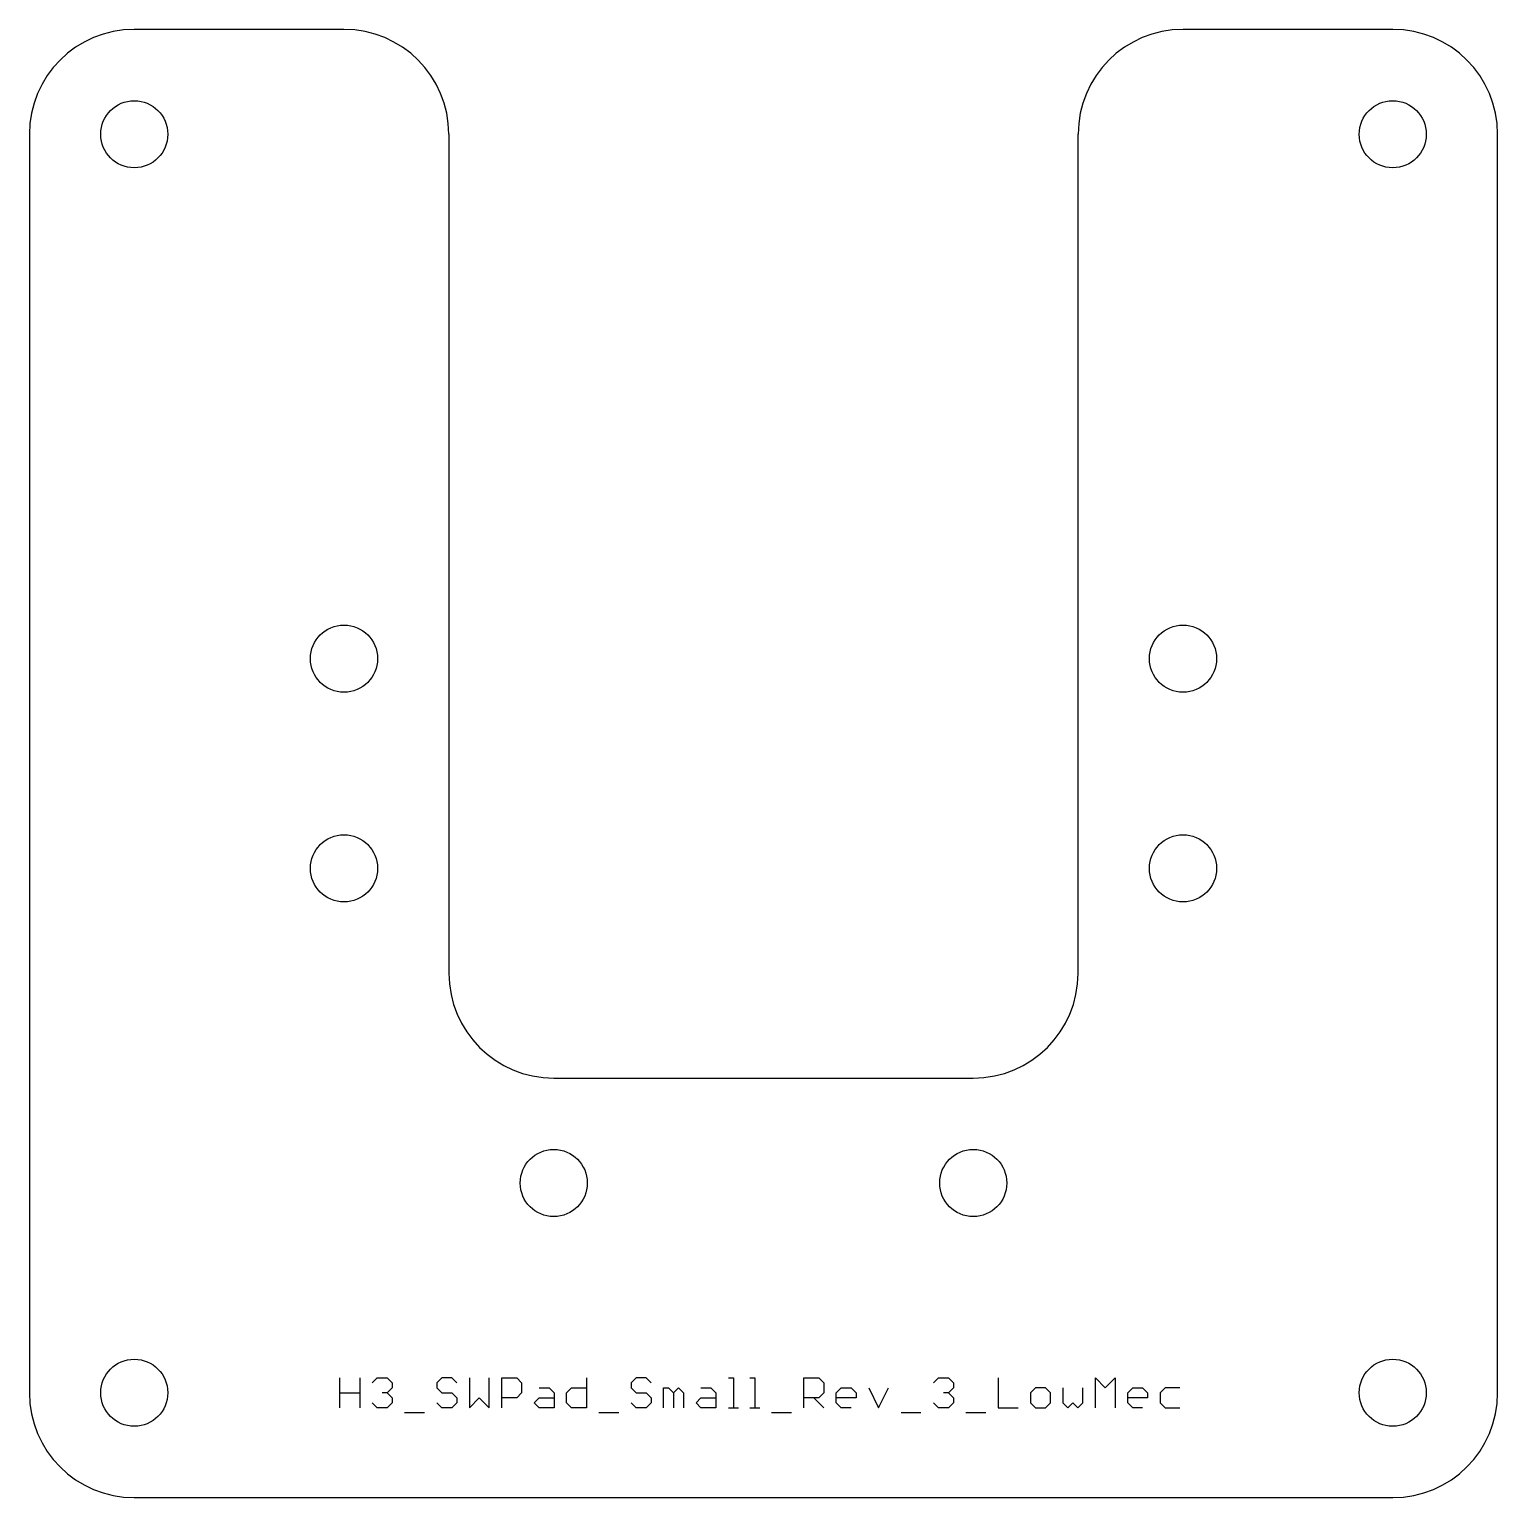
# Model space of a CAD drawing. Extents: x 0 to 70, y 0 to 70.
import ezdxf

# ---------------------------------------------------------------- set-up
doc = ezdxf.new("R2010")
doc.units = 0
doc.layers.add('112', color=22, linetype='CONTINUOUS')
doc.layers.add('20', color=178, linetype='CONTINUOUS')

msp = doc.modelspace()

# ---------------------------------------------------------------- linework, layer by layer
at = {"layer": '112'}
for p, q in [((14.8028, 4.2888), (14.8028, 5.7124)), ((15.7519, 5.7124), (15.7519, 4.2888)), ((16.3464, 5.4751), (16.5837, 5.7124)), ((16.5837, 5.7124), (17.0583, 5.7124)), ((17.0583, 5.7124), (17.2955, 5.4751)), ((19.6709, 5.7124), (19.4337, 5.4751)), ((20.1455, 5.7124), (19.6709, 5.7124)), ((20.3827, 5.4751), (20.1455, 5.7124)), ((20.9773, 5.7124), (20.9773, 4.2888)), ((21.9263, 4.2888), (21.9263, 5.7124)), ((22.5209, 4.2888), (22.5209, 5.7124)), ((22.5209, 5.7124), (23.2327, 5.7124)), ((23.2327, 5.7124), (23.4699, 5.4751)), ((26.5572, 5.7124), (26.5572, 4.2888)), ((28.9326, 5.7124), (28.6953, 5.4751)), ((29.4071, 5.7124), (28.9326, 5.7124)), ((29.6444, 5.4751), (29.4071, 5.7124)), ((33.3261, 5.7124), (33.5634, 5.7124)), ((33.5634, 5.7124), (33.5634, 4.2888)), ((34.3552, 5.7124), (34.5924, 5.7124)), ((34.5924, 5.7124), (34.5924, 4.2888)), ((36.9279, 4.2888), (36.9279, 5.7124)), ((36.9279, 5.7124), (37.6397, 5.7124)), ((37.6397, 5.7124), (37.8769, 5.4751)), ((43.1023, 5.4751), (43.3396, 5.7124)), ((43.3396, 5.7124), (43.8141, 5.7124)), ((43.8141, 5.7124), (44.0514, 5.4751)), ((46.1895, 5.7124), (46.1895, 4.2888)), ((50.8203, 4.2888), (50.8203, 5.7124)), ((50.8203, 5.7124), (51.2949, 5.2379)), ((51.2949, 5.2379), (51.7694, 5.7124)), ((51.7694, 5.7124), (51.7694, 4.2888)), ((14.8028, 5.0006), (15.7519, 5.0006)), ((17.0583, 5.0006), (16.821, 5.0006)), ((17.2955, 5.2379), (17.0583, 5.0006)), ((17.0583, 5.0006), (17.2955, 4.7633)), ((17.2955, 5.4751), (17.2955, 5.2379)), ((19.4337, 5.4751), (19.4337, 5.2379)), ((19.4337, 5.2379), (19.6709, 5.0006)), ((19.6709, 5.0006), (20.1455, 5.0006)), ((20.1455, 5.0006), (20.3827, 4.7633)), ((23.4699, 5.0006), (23.2327, 4.7633)), ((23.4699, 5.4751), (23.4699, 5.0006)), ((24.3017, 5.2379), (24.7763, 5.2379)), ((24.7763, 5.2379), (25.0136, 5.0006)), ((25.0136, 5.0006), (25.0136, 4.2888)), ((25.6081, 5.0006), (25.8453, 5.2379)), ((25.6081, 4.5261), (25.6081, 5.0006)), ((25.8453, 5.2379), (26.5572, 5.2379)), ((28.6953, 5.4751), (28.6953, 5.2379)), ((28.6953, 5.2379), (28.9326, 5.0006)), ((28.9326, 5.0006), (29.4071, 5.0006)), ((29.4071, 5.0006), (29.6444, 4.7633)), ((30.2389, 4.2888), (30.2389, 5.2379)), ((30.2389, 5.2379), (30.4762, 5.2379)), ((30.4762, 5.2379), (30.7134, 5.0006)), ((30.7134, 5.0006), (30.9507, 5.2379)), ((30.7134, 5.0006), (30.7134, 4.2888)), ((30.9507, 5.2379), (31.188, 5.0006)), ((31.188, 5.0006), (31.188, 4.2888)), ((32.0198, 5.2379), (32.4943, 5.2379)), ((32.4943, 5.2379), (32.7316, 5.0006)), ((32.7316, 5.0006), (32.7316, 4.2888)), ((37.8769, 5.0006), (37.6397, 4.7633)), ((37.8769, 5.4751), (37.8769, 5.0006)), ((38.4715, 5.0006), (38.7087, 5.2379)), ((38.4715, 4.5261), (38.4715, 5.0006)), ((38.7087, 5.2379), (39.1833, 5.2379)), ((39.1833, 5.2379), (39.4205, 5.0006)), ((39.4205, 5.0006), (39.4205, 4.7633)), ((40.0151, 5.2379), (40.4896, 4.2888)), ((40.4896, 4.2888), (40.9641, 5.2379)), ((43.8141, 5.0006), (43.5768, 5.0006)), ((44.0514, 5.2379), (43.8141, 5.0006)), ((43.8141, 5.0006), (44.0514, 4.7633)), ((44.0514, 5.4751), (44.0514, 5.2379)), ((47.9704, 5.2379), (47.7331, 5.0006)), ((47.7331, 5.0006), (47.7331, 4.5261)), ((48.4449, 5.2379), (47.9704, 5.2379)), ((48.6822, 5.0006), (48.4449, 5.2379)), ((48.6822, 4.5261), (48.6822, 5.0006)), ((49.2767, 5.2379), (49.2767, 4.5261)), ((50.2258, 4.5261), (50.2258, 5.2379)), ((52.3639, 5.0006), (52.6012, 5.2379)), ((52.3639, 4.5261), (52.3639, 5.0006)), ((52.6012, 5.2379), (53.0757, 5.2379)), ((53.0757, 5.2379), (53.313, 5.0006)), ((53.313, 5.0006), (53.313, 4.7633)), ((54.1448, 5.2379), (53.9075, 5.0006)), ((53.9075, 5.0006), (53.9075, 4.5261)), ((54.8566, 5.2379), (54.1448, 5.2379)), ((16.5837, 4.2888), (16.3464, 4.5261)), ((17.0583, 4.2888), (16.5837, 4.2888)), ((17.2955, 4.5261), (17.0583, 4.2888)), ((17.2955, 4.7633), (17.2955, 4.5261)), ((19.6709, 4.2888), (19.4337, 4.5261)), ((20.1455, 4.2888), (19.6709, 4.2888)), ((20.3827, 4.5261), (20.1455, 4.2888)), ((20.3827, 4.7633), (20.3827, 4.5261)), ((20.9773, 4.2888), (21.4518, 4.7633)), ((21.4518, 4.7633), (21.9263, 4.2888)), ((23.2327, 4.7633), (22.5209, 4.7633)), ((24.0645, 4.5261), (24.3017, 4.7633)), ((24.3017, 4.2888), (24.0645, 4.5261)), ((24.3017, 4.7633), (25.0136, 4.7633)), ((25.0136, 4.2888), (24.3017, 4.2888)), ((25.8453, 4.2888), (25.6081, 4.5261)), ((26.5572, 4.2888), (25.8453, 4.2888)), ((28.9326, 4.2888), (28.6953, 4.5261)), ((29.4071, 4.2888), (28.9326, 4.2888)), ((29.6444, 4.5261), (29.4071, 4.2888)), ((29.6444, 4.7633), (29.6444, 4.5261)), ((31.7825, 4.5261), (32.0198, 4.7633)), ((32.0198, 4.2888), (31.7825, 4.5261)), ((32.0198, 4.7633), (32.7316, 4.7633)), ((32.7316, 4.2888), (32.0198, 4.2888)), ((33.3261, 4.2888), (33.8007, 4.2888)), ((34.3552, 4.2888), (34.8297, 4.2888)), ((37.6397, 4.7633), (36.9279, 4.7633)), ((37.4024, 4.7633), (37.8769, 4.2888)), ((39.4205, 4.7633), (38.4715, 4.7633)), ((38.7087, 4.2888), (38.4715, 4.5261)), ((39.1833, 4.2888), (38.7087, 4.2888)), ((43.3396, 4.2888), (43.1023, 4.5261)), ((43.8141, 4.2888), (43.3396, 4.2888)), ((44.0514, 4.5261), (43.8141, 4.2888)), ((44.0514, 4.7633), (44.0514, 4.5261)), ((46.1895, 4.2888), (47.1386, 4.2888)), ((47.7331, 4.5261), (47.9704, 4.2888)), ((47.9704, 4.2888), (48.4449, 4.2888)), ((48.4449, 4.2888), (48.6822, 4.5261)), ((49.2767, 4.5261), (49.514, 4.2888)), ((49.514, 4.2888), (49.7512, 4.5261)), ((49.7512, 4.5261), (49.9885, 4.2888)), ((49.9885, 4.2888), (50.2258, 4.5261)), ((53.313, 4.7633), (52.3639, 4.7633)), ((52.6012, 4.2888), (52.3639, 4.5261)), ((53.0757, 4.2888), (52.6012, 4.2888)), ((53.9075, 4.5261), (54.1448, 4.2888)), ((54.1448, 4.2888), (54.8566, 4.2888)), ((17.8901, 4.0515), (18.8391, 4.0515)), ((27.1517, 4.0515), (28.1008, 4.0515)), ((35.3843, 4.0515), (36.3333, 4.0515)), ((41.5587, 4.0515), (42.5078, 4.0515)), ((44.6459, 4.0515), (45.595, 4.0515))]:
    msp.add_line(p, q, dxfattribs=at)
at = {"layer": '20'}
for p, q in [((15, 70), (5, 70)), ((65, 70), (55, 70)), ((0, 65), (0, 5)), ((20, 65), (20, 25)), ((50, 25), (50, 65)), ((70, 5), (70, 65)), ((25, 20), (45, 20)), ((5, 0), (65, 0))]:
    msp.add_line(p, q, dxfattribs=at)
for centre in [(5, 65), (65, 65), (15, 40), (55, 40), (15, 30), (55, 30), (25, 15), (45, 15), (5, 5), (65, 5)]:
    msp.add_circle(centre, 1.6, dxfattribs=at)
for centre, start, end in [((5, 65), 90, 180), ((15, 65), 0, 90), ((55, 65), 90, 180), ((65, 65), 0, 90), ((25, 25), 180, 270), ((45, 25), 270, 0), ((5, 5), 180, 270), ((65, 5), 270, 0)]:
    msp.add_arc(centre, 5, start, end, dxfattribs=at)

doc.saveas('drawing.dxf')
